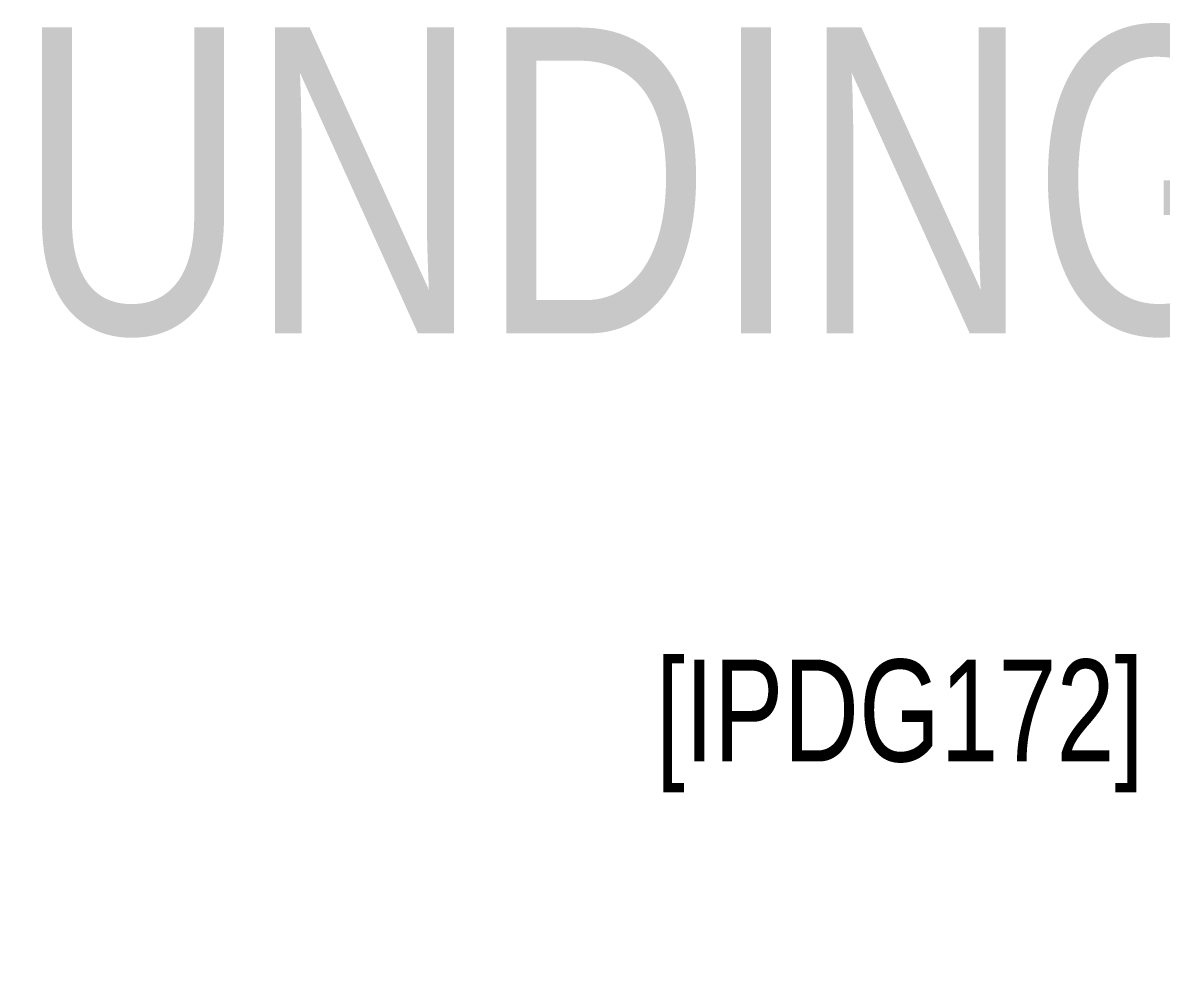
# Model space of a CAD drawing. Header units: metres. Extents: x -18745 to 220762, y -1579758 to -1356048.
# Drawn here: x 170580 to 171697, y -1429261 to -1428332 of the extents above; entities that cross this region are included whole.
import ezdxf
from ezdxf import colors
from ezdxf.entities.mleader import LeaderData, LeaderLine
from ezdxf.math import Vec2, Vec3

# ---------------------------------------------------------------- set-up
doc = ezdxf.new("R2010")
doc.units = ezdxf.units.M
doc.linetypes.add('DASHED2', pattern=[0.375, 0.25, -0.125])
doc.layers.get('0').update_dxf_attribs({"lineweight": 0})
doc.layers.add('A-100 - Copy$0$72_EGR_BASE_TEXT', color=8, linetype='Continuous', lineweight=0)
doc.layers.add('E-GRND', color=94, linetype='DASHED2', lineweight=40)
doc.styles.add('A-100 - Copy$0$X3G_ENTITY_2587EA', font='swisscl.ttf', dxfattribs={"height": 200})
doc.styles.add('ROMANS', font='romans.shx', dxfattribs={"width": 0.85})

# ---------------------------------------------------------------- blocks, each defined once
blk = doc.blocks.new('A-100 - Copy')
at = {"layer": 'A-100 - Copy$0$72_EGR_BASE_TEXT', "insert": (171440.3, -1428956.2), "char_height": 100, "attachment_point": 2, "style": 'A-100 - Copy$0$X3G_ENTITY_2587EA'}
blk.add_mtext('[IPDG172]', dxfattribs=at)

msp = doc.modelspace()

# ---------------------------------------------------------------- leaders
at = {"layer": 'E-GRND', "linetype": 'ByBlock', "ltscale": 400}
ml = msp.add_multileader_mtext('Standard', dxfattribs=at)
ml.set_content('{\\fArial|b0|i0|c0|p34;\\W0.75;\\C256;TELECOM GROUNDING  BUSBAR\\P(TGB1)}', color=140, style='ROMANS')
ml.set_leader_properties(color=181, lineweight=-1)
ml.build(insert=Vec2(0, 0))
ml.multileader.update_dxf_attribs({"dogleg_length": 319.7, "arrow_head_size": 200})
ctx = ml.context
ctx.base_point, ctx.char_height, ctx.arrow_head_size, ctx.landing_gap_size, ctx.plane_origin, ctx.plane_x_axis, ctx.plane_y_axis = Vec3(168052.2, -1428530.6, -4.7), 300, 200, 200, Vec3(163247.8, -1433882, -4.7), Vec3(1, 0.000063), Vec3(-0.000063, 1)
notes = []
notes.append((ctx, [(1, (1, 1, 0), (167610.2, -1428530.6, -4.7), (1, 0.000063), 442, [(0, [(167063.6, -1429260.9, -4.7)], 0, [])])]))
ctx.mtext.insert, ctx.mtext.text_direction, ctx.mtext.rotation, ctx.mtext.width, ctx.mtext.defined_height, ctx.mtext.flow_direction = Vec3(168252.2, -1428336.5, -4.7), Vec3(1, 0.000063), 0.000063, 6361.958, 1062.8, 5
for ctx, leaders in notes:
    for number, flags, end, landing, length, lines in leaders:
        leader = LeaderData()
        leader.index, (leader.has_last_leader_line, leader.has_dogleg_vector, leader.attachment_direction) = number, flags
        leader.last_leader_point, leader.dogleg_vector, leader.dogleg_length = Vec3(end), Vec3(landing), length
        for number, points, colour, breaks in lines:
            line = LeaderLine()
            line.index, line.vertices, line.color, line.breaks = number, Vec3.list(points), colors.encode_raw_color(colour), breaks
            leader.lines.append(line)
        ctx.leaders.append(leader)

# ---------------------------------------------------------------- next in the draw order: block references
msp.add_blockref('A-100 - Copy', (0, 0))

doc.saveas('drawing.dxf')
